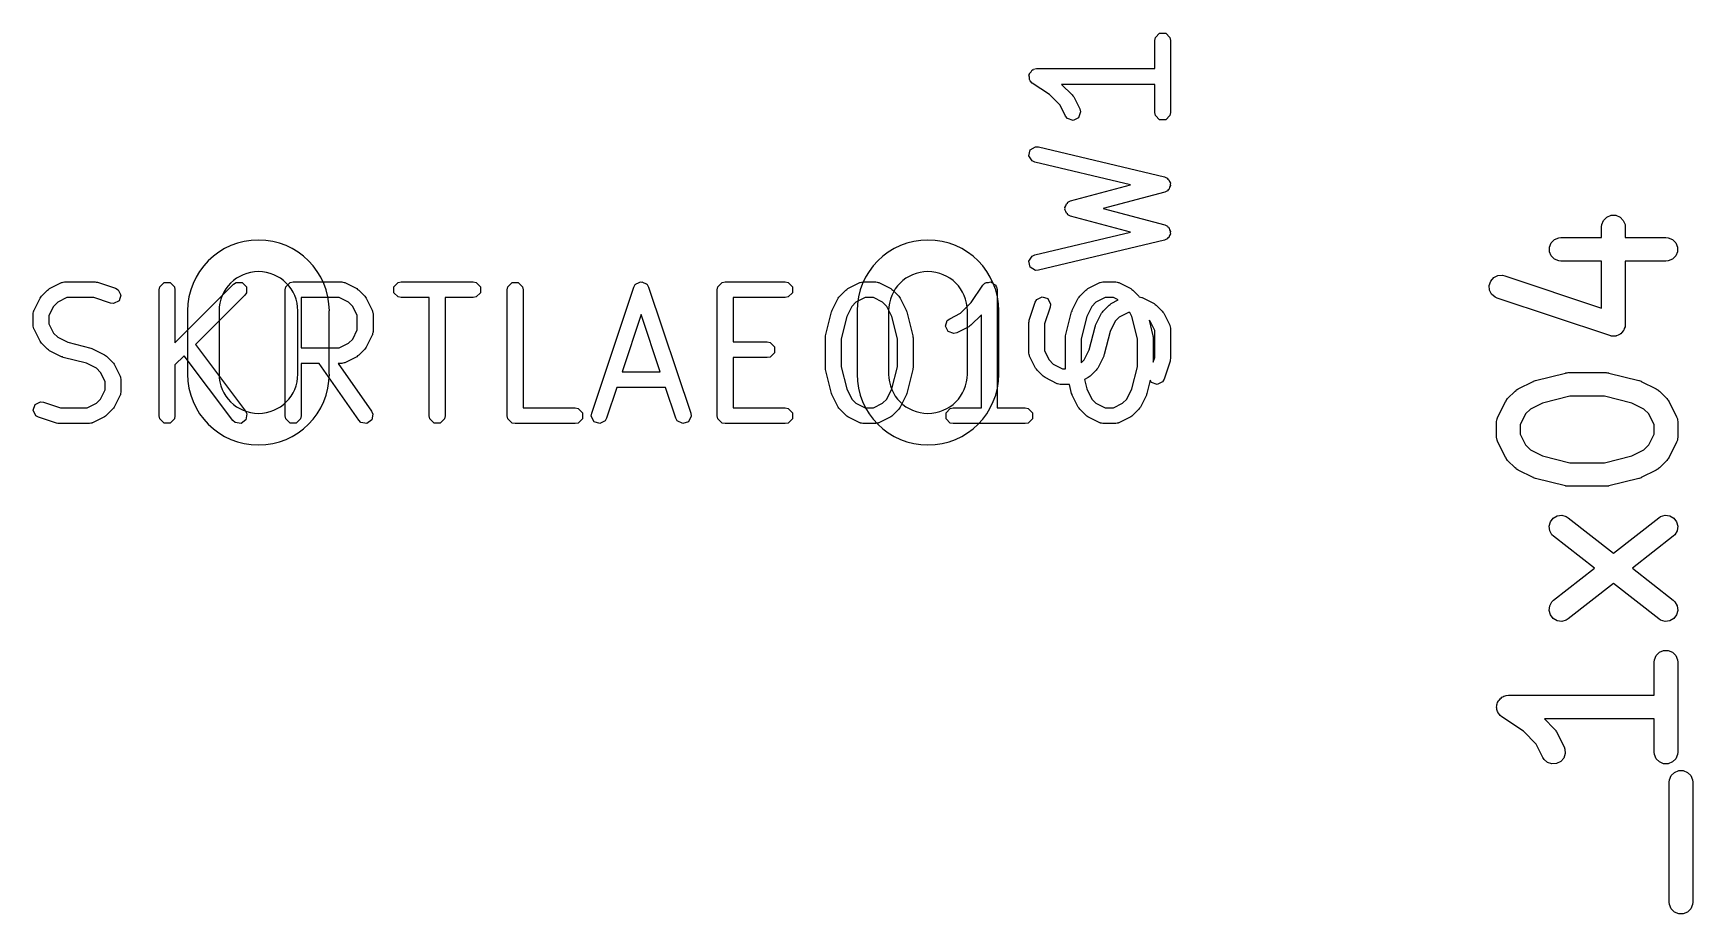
# Model space of a CAD drawing. Header units: inches. Extents: x 4.11 to 10.25, y -6.46 to -1.35.
# Drawn here: x 6.0539 to 6.4687, y -5.7408 to -5.5208 of the extents above; entities that cross this region are included whole.
import ezdxf

# ---------------------------------------------------------------- set-up
doc = ezdxf.new("R2010")
doc.units = ezdxf.units.IN
doc.header["$MEASUREMENT"] = 0
doc.layers.add('BLACK', color=250, linetype='CONTINUOUS')

msp = doc.modelspace()

# ---------------------------------------------------------------- linework, layer by layer
at = {"layer": 'BLACK', "linetype": 'CONTINUOUS'}
for p, q in [((6.33425, -5.52257), (6.3344, -5.52182)), ((6.33425, -5.5296), (6.33425, -5.52257)), ((6.3344, -5.52182), (6.33546, -5.52075)), ((6.33546, -5.52075), (6.33697, -5.52075)), ((6.33697, -5.52075), (6.33803, -5.52182)), ((6.33803, -5.52182), (6.33818, -5.52257)), ((6.33818, -5.52257), (6.33818, -5.54057)), ((6.30279, -5.53119), (6.3029, -5.53102)), ((6.3029, -5.53175), (6.30279, -5.53119)), ((6.3029, -5.53082), (6.30331, -5.53041)), ((6.3029, -5.53102), (6.3029, -5.53082)), ((6.3029, -5.53232), (6.3029, -5.53175)), ((6.30304, -5.53247), (6.3029, -5.53232)), ((6.30308, -5.53267), (6.30304, -5.53247)), ((6.30363, -5.53321), (6.30308, -5.53267)), ((6.30331, -5.53041), (6.30362, -5.52994)), ((6.30362, -5.52994), (6.30382, -5.5299)), ((6.30382, -5.5299), (6.30397, -5.52975)), ((6.30397, -5.52975), (6.30472, -5.5296)), ((6.30472, -5.5296), (6.33425, -5.5296)), ((6.30797, -5.5361), (6.30363, -5.53321)), ((6.3106, -5.53874), (6.30797, -5.5361)), ((6.33425, -5.53354), (6.31097, -5.53354)), ((6.31097, -5.53354), (6.31361, -5.53618)), ((6.31361, -5.53618), (6.31379, -5.53644)), ((6.31379, -5.53644), (6.31398, -5.53669)), ((6.31398, -5.53669), (6.31548, -5.53969)), ((6.33425, -5.54057), (6.33425, -5.53354)), ((6.31196, -5.54145), (6.3106, -5.53874)), ((6.31568, -5.54043), (6.31521, -5.54186)), ((6.31548, -5.53969), (6.31568, -5.54043)), ((6.3344, -5.54132), (6.33425, -5.54057)), ((6.33818, -5.54057), (6.33803, -5.54132)), ((6.31243, -5.54206), (6.31196, -5.54145)), ((6.31386, -5.54253), (6.31243, -5.54206)), ((6.31521, -5.54186), (6.31386, -5.54253)), ((6.33546, -5.54239), (6.3344, -5.54132)), ((6.33697, -5.54239), (6.33546, -5.54239)), ((6.33803, -5.54132), (6.33697, -5.54239)), ((6.30313, -5.54991), (6.30441, -5.54912)), ((6.30441, -5.54912), (6.30518, -5.54915)), ((6.30518, -5.54915), (6.33667, -5.55665)), ((6.30278, -5.55138), (6.30313, -5.54991)), ((6.30357, -5.55266), (6.30278, -5.55138)), ((6.30426, -5.55298), (6.30357, -5.55266)), ((6.32817, -5.55868), (6.30426, -5.55298)), ((6.33667, -5.55665), (6.33737, -5.55697)), ((6.33737, -5.55697), (6.33752, -5.55722)), ((6.33752, -5.55722), (6.33778, -5.55737)), ((6.33778, -5.55737), (6.3379, -5.55784)), ((6.31321, -5.56266), (6.32817, -5.55868)), ((6.33672, -5.56047), (6.32136, -5.56457)), ((6.33741, -5.56013), (6.33672, -5.56047)), ((6.33756, -5.55988), (6.33741, -5.56013)), ((6.33781, -5.55972), (6.33756, -5.55988)), ((6.33792, -5.55925), (6.33781, -5.55972)), ((6.3379, -5.55784), (6.33816, -5.55826)), ((6.33817, -5.55883), (6.33792, -5.55925)), ((6.33816, -5.55826), (6.33809, -5.55854)), ((6.33809, -5.55854), (6.33817, -5.55883)), ((6.31177, -5.56431), (6.31202, -5.56386)), ((6.31184, -5.56457), (6.31177, -5.56431)), ((6.31177, -5.56483), (6.31184, -5.56457)), ((6.31202, -5.56527), (6.31177, -5.56483)), ((6.31202, -5.56386), (6.31216, -5.56337)), ((6.31216, -5.56576), (6.31202, -5.56527)), ((6.31216, -5.56337), (6.31239, -5.56324)), ((6.31239, -5.5659), (6.31216, -5.56576)), ((6.31239, -5.56324), (6.31252, -5.563)), ((6.31252, -5.56613), (6.31239, -5.5659)), ((6.31252, -5.563), (6.31321, -5.56266)), ((6.32136, -5.56457), (6.33672, -5.56866)), ((6.31321, -5.56647), (6.31252, -5.56613)), ((6.32817, -5.57046), (6.31321, -5.56647)), ((6.33672, -5.56866), (6.33741, -5.569)), ((6.33741, -5.569), (6.33756, -5.56926)), ((6.33756, -5.56926), (6.33781, -5.56941)), ((6.33781, -5.56941), (6.33792, -5.56989)), ((6.33792, -5.56989), (6.33817, -5.57031)), ((6.44592, -5.56915), (6.44598, -5.56857)), ((6.44592, -5.57182), (6.44592, -5.56915)), ((6.44598, -5.56857), (6.44642, -5.56751)), ((6.44642, -5.56751), (6.44724, -5.5667)), ((6.44724, -5.5667), (6.4483, -5.56625)), ((6.4483, -5.56625), (6.44945, -5.56625)), ((6.44945, -5.56625), (6.45052, -5.5667)), ((6.45052, -5.5667), (6.45133, -5.56751)), ((6.45133, -5.56751), (6.45177, -5.56857)), ((6.45177, -5.56857), (6.45183, -5.56915)), ((6.45183, -5.56915), (6.45183, -5.57182)), ((6.30426, -5.57615), (6.32817, -5.57046)), ((6.33667, -5.57248), (6.30518, -5.57998)), ((6.33737, -5.57216), (6.33667, -5.57248)), ((6.33752, -5.57191), (6.33737, -5.57216)), ((6.33778, -5.57176), (6.33752, -5.57191)), ((6.3379, -5.57129), (6.33778, -5.57176)), ((6.33816, -5.57088), (6.3379, -5.57129)), ((6.33817, -5.57031), (6.33809, -5.57059)), ((6.33809, -5.57059), (6.33816, -5.57088)), ((6.43286, -5.5742), (6.4333, -5.57313)), ((6.43286, -5.57535), (6.43286, -5.5742)), ((6.4333, -5.57313), (6.43411, -5.57232)), ((6.43411, -5.57232), (6.43518, -5.57188)), ((6.43518, -5.57188), (6.43575, -5.57182)), ((6.43575, -5.57182), (6.44592, -5.57182)), ((6.45183, -5.57182), (6.462, -5.57182)), ((6.462, -5.57182), (6.46258, -5.57188)), ((6.46258, -5.57188), (6.46364, -5.57232)), ((6.46364, -5.57232), (6.46446, -5.57313)), ((6.46446, -5.57313), (6.4649, -5.5742)), ((6.4649, -5.5742), (6.4649, -5.57535)), ((6.30278, -5.57775), (6.30357, -5.57647)), ((6.30313, -5.57922), (6.30278, -5.57775)), ((6.30357, -5.57647), (6.30426, -5.57615)), ((6.4333, -5.57642), (6.43286, -5.57535)), ((6.43411, -5.57723), (6.4333, -5.57642)), ((6.43518, -5.57767), (6.43411, -5.57723)), ((6.43575, -5.57773), (6.43518, -5.57767)), ((6.44592, -5.57773), (6.43575, -5.57773)), ((6.44592, -5.58943), (6.44592, -5.57773)), ((6.462, -5.57773), (6.45183, -5.57773)), ((6.45183, -5.57773), (6.45183, -5.59352)), ((6.46258, -5.57767), (6.462, -5.57773)), ((6.46364, -5.57723), (6.46258, -5.57767)), ((6.46446, -5.57642), (6.46364, -5.57723)), ((6.4649, -5.57535), (6.46446, -5.57642)), ((6.30441, -5.58001), (6.30313, -5.57922)), ((6.30518, -5.57998), (6.30441, -5.58001)), ((6.41819, -5.58269), (6.41895, -5.58182)), ((6.41895, -5.58182), (6.41998, -5.5813)), ((6.41998, -5.5813), (6.42113, -5.58122)), ((6.42113, -5.58122), (6.42169, -5.58135)), ((6.42169, -5.58135), (6.44592, -5.58943)), ((6.05565, -5.58696), (6.05585, -5.58671)), ((6.05585, -5.58671), (6.05602, -5.58645)), ((6.05602, -5.58645), (6.05752, -5.58495)), ((6.05752, -5.58495), (6.05778, -5.58477)), ((6.05778, -5.58477), (6.05803, -5.58458)), ((6.05803, -5.58458), (6.06103, -5.58308)), ((6.06103, -5.58308), (6.06113, -5.58305)), ((6.06113, -5.58305), (6.06116, -5.58302)), ((6.06116, -5.58302), (6.06147, -5.58296)), ((6.06147, -5.58296), (6.06177, -5.58287)), ((6.06177, -5.58287), (6.06182, -5.58289)), ((6.06182, -5.58289), (6.06191, -5.58287)), ((6.06191, -5.58287), (6.06941, -5.58287)), ((6.06941, -5.58287), (6.06972, -5.58293)), ((6.06972, -5.58293), (6.07004, -5.58297)), ((6.07004, -5.58297), (6.07454, -5.58447)), ((6.07454, -5.58447), (6.0752, -5.58485)), ((6.0752, -5.58485), (6.07588, -5.5862)), ((6.07588, -5.5862), (6.0754, -5.58763)), ((6.08544, -5.58484), (6.08559, -5.58409)), ((6.08544, -5.61633), (6.08544, -5.58484)), ((6.08559, -5.58409), (6.08666, -5.58302)), ((6.08666, -5.58302), (6.08816, -5.58302)), ((6.08816, -5.58302), (6.08923, -5.58409)), ((6.08923, -5.58409), (6.08938, -5.58484)), ((6.08938, -5.59808), (6.10402, -5.58345)), ((6.08938, -5.58484), (6.08938, -5.59808)), ((6.1068, -5.58623), (6.09451, -5.59852)), ((6.10402, -5.58345), (6.10466, -5.58302)), ((6.10466, -5.58302), (6.10616, -5.58302)), ((6.10616, -5.58302), (6.10723, -5.58409)), ((6.10723, -5.58559), (6.1068, -5.58623)), ((6.10723, -5.58409), (6.10723, -5.58559)), ((6.11694, -5.58484), (6.11709, -5.58409)), ((6.11694, -5.61633), (6.11694, -5.58484)), ((6.11709, -5.58409), (6.11815, -5.58302)), ((6.11815, -5.58302), (6.11891, -5.58287)), ((6.11891, -5.58287), (6.13091, -5.58287)), ((6.13091, -5.58287), (6.131, -5.58289)), ((6.131, -5.58289), (6.13105, -5.58287)), ((6.13105, -5.58287), (6.13135, -5.58296)), ((6.13135, -5.58296), (6.13166, -5.58302)), ((6.13166, -5.58302), (6.13169, -5.58305)), ((6.13169, -5.58305), (6.13179, -5.58308)), ((6.13179, -5.58308), (6.13479, -5.58458)), ((6.13479, -5.58458), (6.13503, -5.58477)), ((6.13503, -5.58477), (6.1353, -5.58495)), ((6.1353, -5.58495), (6.1368, -5.58645)), ((6.1368, -5.58645), (6.13697, -5.58671)), ((6.13697, -5.58671), (6.13717, -5.58696)), ((6.14408, -5.58409), (6.14515, -5.58302)), ((6.14408, -5.58559), (6.14408, -5.58409)), ((6.14515, -5.58666), (6.14408, -5.58559)), ((6.14515, -5.58302), (6.1459, -5.58287)), ((6.1459, -5.58681), (6.14515, -5.58666)), ((6.1459, -5.58287), (6.1639, -5.58287)), ((6.1639, -5.58287), (6.16465, -5.58302)), ((6.16465, -5.58666), (6.1639, -5.58681)), ((6.16465, -5.58302), (6.16572, -5.58409)), ((6.16572, -5.58559), (6.16465, -5.58666)), ((6.16572, -5.58409), (6.16572, -5.58559)), ((6.17243, -5.58484), (6.17258, -5.58409)), ((6.17243, -5.61633), (6.17243, -5.58484)), ((6.17258, -5.58409), (6.17365, -5.58302)), ((6.17365, -5.58302), (6.17515, -5.58302)), ((6.17515, -5.58302), (6.17622, -5.58409)), ((6.17622, -5.58409), (6.17637, -5.58484)), ((6.17637, -5.58484), (6.17637, -5.61437)), ((6.19353, -5.61571), (6.20403, -5.58422)), ((6.20403, -5.58422), (6.20441, -5.58355)), ((6.20441, -5.58355), (6.20454, -5.58348)), ((6.20454, -5.58348), (6.20461, -5.58335)), ((6.20461, -5.58335), (6.2052, -5.58315)), ((6.2052, -5.58315), (6.20576, -5.58287)), ((6.20576, -5.58287), (6.2059, -5.58292)), ((6.2059, -5.58292), (6.20604, -5.58287)), ((6.20604, -5.58287), (6.20659, -5.58315)), ((6.20659, -5.58315), (6.20719, -5.58335)), ((6.20719, -5.58335), (6.20725, -5.58348)), ((6.20725, -5.58348), (6.20738, -5.58355)), ((6.20738, -5.58355), (6.20776, -5.58422)), ((6.20776, -5.58422), (6.21826, -5.61571)), ((6.22492, -5.58484), (6.22507, -5.58409)), ((6.22492, -5.61633), (6.22492, -5.58484)), ((6.22507, -5.58409), (6.22614, -5.58302)), ((6.22614, -5.58302), (6.22689, -5.58287)), ((6.22689, -5.58287), (6.24189, -5.58287)), ((6.24189, -5.58287), (6.24264, -5.58302)), ((6.24264, -5.58666), (6.24189, -5.58681)), ((6.24264, -5.58302), (6.24371, -5.58409)), ((6.24371, -5.58559), (6.24264, -5.58666)), ((6.24371, -5.58409), (6.24371, -5.58559)), ((6.25513, -5.58696), (6.25532, -5.58671)), ((6.25532, -5.58671), (6.2555, -5.58645)), ((6.2555, -5.58645), (6.257, -5.58495)), ((6.257, -5.58495), (6.25726, -5.58477)), ((6.25726, -5.58477), (6.25751, -5.58458)), ((6.25751, -5.58458), (6.26051, -5.58308)), ((6.26051, -5.58308), (6.2606, -5.58305)), ((6.2606, -5.58305), (6.26064, -5.58302)), ((6.26064, -5.58302), (6.26095, -5.58296)), ((6.26095, -5.58296), (6.26125, -5.58287)), ((6.26125, -5.58287), (6.26129, -5.58289)), ((6.26129, -5.58289), (6.26139, -5.58287)), ((6.26139, -5.58287), (6.26439, -5.58287)), ((6.26439, -5.58287), (6.26449, -5.58289)), ((6.26449, -5.58289), (6.26453, -5.58287)), ((6.26453, -5.58287), (6.26483, -5.58296)), ((6.26483, -5.58296), (6.26514, -5.58302)), ((6.26514, -5.58302), (6.26517, -5.58305)), ((6.26517, -5.58305), (6.26527, -5.58308)), ((6.26527, -5.58308), (6.26827, -5.58458)), ((6.26827, -5.58458), (6.26852, -5.58477)), ((6.26852, -5.58477), (6.26878, -5.58495)), ((6.26878, -5.58495), (6.27028, -5.58645)), ((6.27028, -5.58645), (6.27046, -5.58671)), ((6.27046, -5.58671), (6.27065, -5.58696)), ((6.28836, -5.58808), (6.29125, -5.58375)), ((6.29125, -5.58375), (6.29179, -5.5832)), ((6.29179, -5.5832), (6.29199, -5.58316)), ((6.29199, -5.58316), (6.29213, -5.58302)), ((6.29213, -5.58302), (6.29271, -5.58302)), ((6.29271, -5.58302), (6.29327, -5.58291)), ((6.29327, -5.58291), (6.29344, -5.58302)), ((6.29344, -5.58302), (6.29364, -5.58302)), ((6.29364, -5.58302), (6.29404, -5.58343)), ((6.29404, -5.58343), (6.29452, -5.58374)), ((6.29452, -5.58374), (6.29456, -5.58394)), ((6.29456, -5.58394), (6.2947, -5.58409)), ((6.2947, -5.58409), (6.29485, -5.58484)), ((6.29485, -5.58484), (6.29485, -5.61437)), ((6.30473, -5.58727), (6.30608, -5.5866)), ((6.30608, -5.5866), (6.30751, -5.58708)), ((6.31512, -5.58696), (6.31531, -5.58671)), ((6.31531, -5.58671), (6.31549, -5.58645)), ((6.31549, -5.58645), (6.31699, -5.58495)), ((6.31699, -5.58495), (6.31725, -5.58477)), ((6.31725, -5.58477), (6.3175, -5.58458)), ((6.3175, -5.58458), (6.3205, -5.58308)), ((6.3205, -5.58308), (6.3206, -5.58305)), ((6.3206, -5.58305), (6.32063, -5.58302)), ((6.32063, -5.58302), (6.32094, -5.58296)), ((6.32094, -5.58296), (6.32124, -5.58287)), ((6.32124, -5.58287), (6.32128, -5.58289)), ((6.32128, -5.58289), (6.32138, -5.58287)), ((6.32138, -5.58287), (6.32438, -5.58287)), ((6.32438, -5.58287), (6.32448, -5.58289)), ((6.32448, -5.58289), (6.32452, -5.58287)), ((6.32452, -5.58287), (6.32482, -5.58296)), ((6.32482, -5.58296), (6.32513, -5.58302)), ((6.32513, -5.58302), (6.32517, -5.58305)), ((6.32517, -5.58305), (6.32526, -5.58308)), ((6.32526, -5.58308), (6.32826, -5.58458)), ((6.32826, -5.58458), (6.32851, -5.58477)), ((6.32851, -5.58477), (6.32877, -5.58495)), ((6.32877, -5.58495), (6.33027, -5.58645)), ((6.33027, -5.58645), (6.33038, -5.58661)), ((6.33038, -5.58661), (6.33066, -5.58668)), ((6.33066, -5.58668), (6.33097, -5.58675)), ((6.33097, -5.58675), (6.331, -5.58678)), ((6.41783, -5.58378), (6.41819, -5.58269)), ((6.41791, -5.58493), (6.41783, -5.58378)), ((6.41842, -5.58596), (6.41791, -5.58493)), ((6.41929, -5.58671), (6.41842, -5.58596)), ((6.41982, -5.58695), (6.41929, -5.58671)), ((6.05395, -5.5907), (6.05403, -5.59039)), ((6.05397, -5.59074), (6.05395, -5.5907)), ((6.05395, -5.59084), (6.05397, -5.59074)), ((6.05395, -5.59384), (6.05395, -5.59084)), ((6.05403, -5.59039), (6.0541, -5.59008)), ((6.0541, -5.59008), (6.05413, -5.59005)), ((6.05413, -5.59005), (6.05415, -5.58996)), ((6.05415, -5.58996), (6.05565, -5.58696)), ((6.05903, -5.589), (6.05788, -5.5913)), ((6.06008, -5.58796), (6.05903, -5.589)), ((6.06238, -5.58681), (6.06008, -5.58796)), ((6.06909, -5.58681), (6.06238, -5.58681)), ((6.07329, -5.58821), (6.06909, -5.58681)), ((6.07405, -5.5883), (6.07329, -5.58821)), ((6.0754, -5.58763), (6.07405, -5.5883)), ((6.09252, -5.59016), (6.09252, -5.60591)), ((6.10039, -5.59016), (6.10039, -5.60591)), ((6.12008, -5.60591), (6.12008, -5.59016)), ((6.13044, -5.58681), (6.12088, -5.58681)), ((6.12088, -5.58681), (6.12088, -5.59937)), ((6.12795, -5.60591), (6.12795, -5.59016)), ((6.13274, -5.58796), (6.13044, -5.58681)), ((6.13379, -5.589), (6.13274, -5.58796)), ((6.13494, -5.5913), (6.13379, -5.589)), ((6.13717, -5.58696), (6.13867, -5.58996)), ((6.13867, -5.58996), (6.13869, -5.59005)), ((6.13869, -5.59005), (6.13872, -5.59008)), ((6.13872, -5.59008), (6.13878, -5.59039)), ((6.13878, -5.59039), (6.13887, -5.5907)), ((6.13887, -5.5907), (6.13885, -5.59074)), ((6.13885, -5.59074), (6.13887, -5.59084)), ((6.13887, -5.59084), (6.13887, -5.59534)), ((6.15293, -5.58681), (6.1459, -5.58681)), ((6.15293, -5.61633), (6.15293, -5.58681)), ((6.1639, -5.58681), (6.15687, -5.58681)), ((6.15687, -5.58681), (6.15687, -5.61633)), ((6.24189, -5.58681), (6.22886, -5.58681)), ((6.22886, -5.58681), (6.22886, -5.59787)), ((6.25198, -5.59636), (6.25348, -5.59036)), ((6.25348, -5.59036), (6.25357, -5.59017)), ((6.25357, -5.59017), (6.25363, -5.58996)), ((6.25363, -5.58996), (6.25513, -5.58696)), ((6.25851, -5.589), (6.25725, -5.59152)), ((6.25956, -5.58796), (6.25851, -5.589)), ((6.26185, -5.58681), (6.25956, -5.58796)), ((6.25984, -5.59016), (6.25984, -5.60591)), ((6.26392, -5.58681), (6.26185, -5.58681)), ((6.26622, -5.58796), (6.26392, -5.58681)), ((6.26727, -5.589), (6.26622, -5.58796)), ((6.26853, -5.59152), (6.26727, -5.589)), ((6.26772, -5.59016), (6.26772, -5.60591)), ((6.27065, -5.58696), (6.27215, -5.58996)), ((6.27215, -5.58996), (6.27221, -5.59017)), ((6.27221, -5.59017), (6.2723, -5.59036)), ((6.2723, -5.59036), (6.2738, -5.59636)), ((6.28301, -5.59208), (6.28572, -5.59072)), ((6.28572, -5.59072), (6.28836, -5.58808)), ((6.2874, -5.60591), (6.2874, -5.59016)), ((6.29528, -5.60591), (6.29528, -5.59016)), ((6.30285, -5.59244), (6.30435, -5.58794)), ((6.30435, -5.58794), (6.30473, -5.58727)), ((6.30809, -5.58919), (6.30669, -5.59338)), ((6.30751, -5.58708), (6.30818, -5.58842)), ((6.30818, -5.58842), (6.30809, -5.58919)), ((6.31197, -5.59636), (6.31347, -5.59036)), ((6.31347, -5.59036), (6.31356, -5.59017)), ((6.31356, -5.59017), (6.31362, -5.58996)), ((6.31362, -5.58996), (6.31512, -5.58696)), ((6.3185, -5.589), (6.31724, -5.59152)), ((6.31955, -5.58796), (6.3185, -5.589)), ((6.31946, -5.59368), (6.32096, -5.59068)), ((6.32185, -5.58681), (6.31955, -5.58796)), ((6.32096, -5.59068), (6.32115, -5.59043)), ((6.32115, -5.59043), (6.32133, -5.59017)), ((6.32133, -5.59017), (6.32283, -5.58867)), ((6.32392, -5.58681), (6.32185, -5.58681)), ((6.32283, -5.58867), (6.32309, -5.5885)), ((6.32309, -5.5885), (6.32334, -5.5883)), ((6.32334, -5.5883), (6.32512, -5.58741)), ((6.32512, -5.58741), (6.32392, -5.58681)), ((6.32768, -5.59053), (6.32538, -5.59168)), ((6.32803, -5.59053), (6.32768, -5.59053)), ((6.32852, -5.59152), (6.32803, -5.59053)), ((6.331, -5.58678), (6.3311, -5.5868)), ((6.3311, -5.5868), (6.3341, -5.5883)), ((6.3341, -5.5883), (6.33435, -5.5885)), ((6.33435, -5.5885), (6.33461, -5.58867)), ((6.33461, -5.58867), (6.33611, -5.59017)), ((6.33611, -5.59017), (6.33628, -5.59043)), ((6.33628, -5.59043), (6.33648, -5.59068)), ((6.33648, -5.59068), (6.33798, -5.59368)), ((6.44794, -5.59632), (6.41982, -5.58695)), ((6.05397, -5.59393), (6.05395, -5.59384)), ((6.05395, -5.59398), (6.05397, -5.59393)), ((6.05403, -5.59428), (6.05395, -5.59398)), ((6.0541, -5.59459), (6.05403, -5.59428)), ((6.05413, -5.59462), (6.0541, -5.59459)), ((6.05415, -5.59472), (6.05413, -5.59462)), ((6.05565, -5.59772), (6.05415, -5.59472)), ((6.05788, -5.5913), (6.05788, -5.59337)), ((6.05788, -5.59337), (6.05903, -5.59567)), ((6.13379, -5.59717), (6.13494, -5.59487)), ((6.13494, -5.59487), (6.13494, -5.5913)), ((6.2059, -5.59106), (6.20113, -5.60537)), ((6.21066, -5.60537), (6.2059, -5.59106)), ((6.25725, -5.59152), (6.25586, -5.59708)), ((6.26992, -5.59708), (6.26853, -5.59152)), ((6.28192, -5.59398), (6.2824, -5.59255)), ((6.2826, -5.59532), (6.28192, -5.59398)), ((6.2824, -5.59255), (6.28301, -5.59208)), ((6.28777, -5.5941), (6.28477, -5.5956)), ((6.28802, -5.5939), (6.28777, -5.5941)), ((6.28828, -5.59373), (6.28802, -5.5939)), ((6.29092, -5.59109), (6.28828, -5.59373)), ((6.29092, -5.61437), (6.29092, -5.59109)), ((6.30275, -5.59306), (6.30281, -5.59275)), ((6.30275, -5.60056), (6.30275, -5.59306)), ((6.30281, -5.59275), (6.30285, -5.59244)), ((6.30669, -5.59338), (6.30669, -5.6001)), ((6.31724, -5.59152), (6.31585, -5.59708)), ((6.31786, -5.59988), (6.31931, -5.59409)), ((6.31931, -5.59409), (6.3194, -5.59389)), ((6.3194, -5.59389), (6.31946, -5.59368)), ((6.32434, -5.59273), (6.32308, -5.59525)), ((6.32538, -5.59168), (6.32434, -5.59273)), ((6.32991, -5.59708), (6.32852, -5.59152)), ((6.3331, -5.59273), (6.33281, -5.59244)), ((6.33281, -5.59244), (6.33379, -5.59636)), ((6.33425, -5.59503), (6.3331, -5.59273)), ((6.33425, -5.60174), (6.33425, -5.59503)), ((6.33798, -5.59368), (6.338, -5.59378)), ((6.338, -5.59378), (6.33803, -5.59381)), ((6.33803, -5.59381), (6.3381, -5.59412)), ((6.3381, -5.59412), (6.33818, -5.59442)), ((6.33818, -5.59442), (6.33817, -5.59447)), ((6.33817, -5.59447), (6.33818, -5.59456)), ((6.33818, -5.59456), (6.33818, -5.60206)), ((6.45137, -5.59507), (6.45133, -5.59516)), ((6.45144, -5.59498), (6.45137, -5.59507)), ((6.45159, -5.59454), (6.45144, -5.59498)), ((6.45177, -5.5941), (6.45159, -5.59454)), ((6.45179, -5.59395), (6.45177, -5.5941)), ((6.45181, -5.59389), (6.45179, -5.59395)), ((6.45183, -5.59352), (6.4518, -5.59381)), ((6.4518, -5.59381), (6.45181, -5.59389)), ((6.05585, -5.59797), (6.05565, -5.59772)), ((6.05602, -5.59823), (6.05585, -5.59797)), ((6.05752, -5.59973), (6.05602, -5.59823)), ((6.05903, -5.59567), (6.06008, -5.59672)), ((6.06008, -5.59672), (6.0626, -5.59798)), ((6.0626, -5.59798), (6.06839, -5.59943)), ((6.09451, -5.59852), (6.10698, -5.61515)), ((6.13044, -5.59937), (6.13274, -5.59822)), ((6.13274, -5.59822), (6.13379, -5.59717)), ((6.13867, -5.59622), (6.13717, -5.59922)), ((6.13869, -5.59612), (6.13867, -5.59622)), ((6.13872, -5.59609), (6.13869, -5.59612)), ((6.13878, -5.59578), (6.13872, -5.59609)), ((6.13887, -5.59548), (6.13878, -5.59578)), ((6.13887, -5.59534), (6.13885, -5.59543)), ((6.13885, -5.59543), (6.13887, -5.59548)), ((6.22886, -5.59787), (6.23739, -5.59787)), ((6.23739, -5.59787), (6.23815, -5.59802)), ((6.23815, -5.59802), (6.23921, -5.59908)), ((6.23921, -5.59908), (6.23921, -5.60059)), ((6.25192, -5.59684), (6.25197, -5.5966)), ((6.25192, -5.60434), (6.25192, -5.59684)), ((6.25197, -5.5966), (6.25198, -5.59636)), ((6.25586, -5.59708), (6.25586, -5.60409)), ((6.26992, -5.60409), (6.26992, -5.59708)), ((6.2738, -5.59636), (6.27381, -5.5966)), ((6.27381, -5.5966), (6.27386, -5.59684)), ((6.27386, -5.59684), (6.27386, -5.60434)), ((6.28403, -5.5958), (6.2826, -5.59532)), ((6.28477, -5.5956), (6.28403, -5.5958)), ((6.31191, -5.59684), (6.31196, -5.5966)), ((6.31191, -5.60434), (6.31191, -5.59684)), ((6.31196, -5.5966), (6.31197, -5.59636)), ((6.31585, -5.59708), (6.31585, -5.60315)), ((6.32308, -5.59525), (6.32163, -5.60104)), ((6.32991, -5.60409), (6.32991, -5.59708)), ((6.33379, -5.59636), (6.3338, -5.5966)), ((6.3338, -5.5966), (6.33385, -5.59684)), ((6.33385, -5.59684), (6.33385, -5.60294)), ((6.44823, -5.59639), (6.44794, -5.59632)), ((6.4483, -5.59642), (6.44823, -5.59639)), ((6.44836, -5.59642), (6.4483, -5.59642)), ((6.44851, -5.59645), (6.44836, -5.59642)), ((6.44898, -5.59642), (6.44851, -5.59645)), ((6.44945, -5.59642), (6.44898, -5.59642)), ((6.44955, -5.59638), (6.44945, -5.59642)), ((6.44966, -5.59637), (6.44955, -5.59638)), ((6.45008, -5.59616), (6.44966, -5.59637)), ((6.45052, -5.59598), (6.45008, -5.59616)), ((6.45059, -5.5959), (6.45052, -5.59598)), ((6.45069, -5.59586), (6.45059, -5.5959)), ((6.451, -5.5955), (6.45069, -5.59586)), ((6.45133, -5.59516), (6.451, -5.5955)), ((6.05778, -5.5999), (6.05752, -5.59973)), ((6.05803, -5.6001), (6.05778, -5.5999)), ((6.06103, -5.6016), (6.05803, -5.6001)), ((6.06124, -5.60165), (6.06103, -5.6016)), ((6.06144, -5.60175), (6.06124, -5.60165)), ((6.06723, -5.60319), (6.06144, -5.60175)), ((6.06975, -5.60445), (6.06723, -5.60319)), ((6.06839, -5.59943), (6.06859, -5.59952)), ((6.06859, -5.59952), (6.06879, -5.59958)), ((6.06879, -5.59958), (6.07179, -5.60108)), ((6.07179, -5.60108), (6.07204, -5.60127)), ((6.07204, -5.60127), (6.0723, -5.60144)), ((6.0723, -5.60144), (6.0738, -5.60294)), ((6.0738, -5.60294), (6.07398, -5.60321)), ((6.07398, -5.60321), (6.07417, -5.60346)), ((6.0917, -5.60133), (6.08938, -5.60365)), ((6.10383, -5.61752), (6.0917, -5.60133)), ((6.12088, -5.59937), (6.13044, -5.59937)), ((6.12538, -5.6033), (6.12088, -5.6033)), ((6.12088, -5.6033), (6.12088, -5.61633)), ((6.13529, -5.61746), (6.12538, -5.6033)), ((6.13091, -5.6033), (6.13019, -5.6033)), ((6.13019, -5.6033), (6.13852, -5.61521)), ((6.131, -5.60329), (6.13091, -5.6033)), ((6.13105, -5.6033), (6.131, -5.60329)), ((6.13135, -5.60322), (6.13105, -5.6033)), ((6.13166, -5.60315), (6.13135, -5.60322)), ((6.13169, -5.60312), (6.13166, -5.60315)), ((6.13179, -5.6031), (6.13169, -5.60312)), ((6.13479, -5.6016), (6.13179, -5.6031)), ((6.13503, -5.6014), (6.13479, -5.6016)), ((6.1353, -5.60123), (6.13503, -5.6014)), ((6.1368, -5.59973), (6.1353, -5.60123)), ((6.13697, -5.59947), (6.1368, -5.59973)), ((6.13717, -5.59922), (6.13697, -5.59947)), ((6.23739, -5.6018), (6.22886, -5.6018)), ((6.22886, -5.6018), (6.22886, -5.61437)), ((6.23815, -5.60166), (6.23739, -5.6018)), ((6.23921, -5.60059), (6.23815, -5.60166)), ((6.30277, -5.60066), (6.30275, -5.60056)), ((6.30276, -5.6007), (6.30277, -5.60066)), ((6.30284, -5.60101), (6.30276, -5.6007)), ((6.3029, -5.60132), (6.30284, -5.60101)), ((6.30293, -5.60135), (6.3029, -5.60132)), ((6.30296, -5.60144), (6.30293, -5.60135)), ((6.30446, -5.60444), (6.30296, -5.60144)), ((6.30669, -5.6001), (6.30784, -5.6024)), ((6.30784, -5.6024), (6.30889, -5.60344)), ((6.31585, -5.60315), (6.3166, -5.6024)), ((6.3166, -5.6024), (6.31786, -5.59988)), ((6.32148, -5.60144), (6.31998, -5.60444)), ((6.32154, -5.60123), (6.32148, -5.60144)), ((6.32163, -5.60104), (6.32154, -5.60123)), ((6.33385, -5.60294), (6.33425, -5.60174)), ((6.33808, -5.60268), (6.33658, -5.60718)), ((6.33812, -5.60237), (6.33808, -5.60268)), ((6.33818, -5.60206), (6.33812, -5.60237)), ((6.07079, -5.6055), (6.06975, -5.60445)), ((6.07194, -5.6078), (6.07079, -5.6055)), ((6.07417, -5.60346), (6.07567, -5.60646)), ((6.07567, -5.60646), (6.0757, -5.60655)), ((6.0757, -5.60655), (6.07573, -5.60658)), ((6.07573, -5.60658), (6.07579, -5.60689)), ((6.07579, -5.60689), (6.07588, -5.6072)), ((6.07588, -5.6072), (6.07586, -5.60724)), ((6.07586, -5.60724), (6.07588, -5.60734)), ((6.07588, -5.60734), (6.07588, -5.61034)), ((6.08938, -5.60365), (6.08938, -5.61633)), ((6.20113, -5.60537), (6.21066, -5.60537)), ((6.25197, -5.60457), (6.25192, -5.60434)), ((6.25198, -5.60481), (6.25197, -5.60457)), ((6.25348, -5.61081), (6.25198, -5.60481)), ((6.25586, -5.60409), (6.25725, -5.60965)), ((6.26853, -5.60965), (6.26992, -5.60409)), ((6.2738, -5.60481), (6.2723, -5.61081)), ((6.27381, -5.60457), (6.2738, -5.60481)), ((6.27386, -5.60434), (6.27381, -5.60457)), ((6.30465, -5.60469), (6.30446, -5.60444)), ((6.30483, -5.60495), (6.30465, -5.60469)), ((6.30633, -5.60645), (6.30483, -5.60495)), ((6.30659, -5.60663), (6.30633, -5.60645)), ((6.30684, -5.60682), (6.30659, -5.60663)), ((6.30984, -5.60832), (6.30684, -5.60682)), ((6.30889, -5.60344), (6.31118, -5.60459)), ((6.31118, -5.60459), (6.31196, -5.60459)), ((6.31196, -5.60457), (6.31191, -5.60434)), ((6.31196, -5.60459), (6.31196, -5.60457)), ((6.3176, -5.60682), (6.31665, -5.6073)), ((6.31665, -5.6073), (6.31724, -5.60965)), ((6.31785, -5.60663), (6.3176, -5.60682)), ((6.31811, -5.60645), (6.31785, -5.60663)), ((6.31961, -5.60495), (6.31811, -5.60645)), ((6.31979, -5.60469), (6.31961, -5.60495)), ((6.31998, -5.60444), (6.31979, -5.60469)), ((6.32852, -5.60965), (6.32991, -5.60409)), ((6.33313, -5.60745), (6.33229, -5.61081)), ((6.33343, -5.60805), (6.33313, -5.60745)), ((6.33658, -5.60718), (6.3362, -5.60785)), ((6.42941, -5.60753), (6.43691, -5.60566)), ((6.43691, -5.60566), (6.43701, -5.60564)), ((6.43701, -5.60564), (6.43705, -5.60562)), ((6.43705, -5.60562), (6.43727, -5.6056)), ((6.43727, -5.6056), (6.43749, -5.60557)), ((6.43749, -5.60557), (6.43753, -5.60558)), ((6.43753, -5.60558), (6.43763, -5.60557)), ((6.43763, -5.60557), (6.447, -5.60557)), ((6.447, -5.60557), (6.4471, -5.60558)), ((6.4471, -5.60558), (6.44715, -5.60557)), ((6.44715, -5.60557), (6.44736, -5.6056)), ((6.44736, -5.6056), (6.44758, -5.60562)), ((6.44758, -5.60562), (6.44762, -5.60564)), ((6.44762, -5.60564), (6.44772, -5.60566)), ((6.44772, -5.60566), (6.45522, -5.60753)), ((6.07079, -5.61217), (6.07194, -5.60987)), ((6.07194, -5.60987), (6.07194, -5.6078)), ((6.07567, -5.61122), (6.07417, -5.61422)), ((6.0757, -5.61112), (6.07567, -5.61122)), ((6.07573, -5.61109), (6.0757, -5.61112)), ((6.07579, -5.61078), (6.07573, -5.61109)), ((6.07588, -5.61047), (6.07579, -5.61078)), ((6.07588, -5.61034), (6.07586, -5.61043)), ((6.07586, -5.61043), (6.07588, -5.61047)), ((6.19982, -5.6093), (6.19726, -5.61696)), ((6.21198, -5.6093), (6.19982, -5.6093)), ((6.21453, -5.61696), (6.21198, -5.6093)), ((6.25357, -5.61101), (6.25348, -5.61081)), ((6.25363, -5.61122), (6.25357, -5.61101)), ((6.25513, -5.61422), (6.25363, -5.61122)), ((6.25725, -5.60965), (6.25851, -5.61217)), ((6.26727, -5.61217), (6.26853, -5.60965)), ((6.27215, -5.61122), (6.27065, -5.61422)), ((6.27221, -5.61101), (6.27215, -5.61122)), ((6.2723, -5.61081), (6.27221, -5.61101)), ((6.30993, -5.60835), (6.30984, -5.60832)), ((6.30997, -5.60838), (6.30993, -5.60835)), ((6.31028, -5.60844), (6.30997, -5.60838)), ((6.31058, -5.60853), (6.31028, -5.60844)), ((6.31062, -5.60851), (6.31058, -5.60853)), ((6.31072, -5.60853), (6.31062, -5.60851)), ((6.3129, -5.60853), (6.31072, -5.60853)), ((6.31347, -5.61081), (6.3129, -5.60853)), ((6.31356, -5.61101), (6.31347, -5.61081)), ((6.31362, -5.61122), (6.31356, -5.61101)), ((6.31512, -5.61422), (6.31362, -5.61122)), ((6.31724, -5.60965), (6.3185, -5.61217)), ((6.32726, -5.61217), (6.32852, -5.60965)), ((6.33214, -5.61122), (6.33064, -5.61422)), ((6.3322, -5.61101), (6.33214, -5.61122)), ((6.33229, -5.61081), (6.3322, -5.61101)), ((6.33486, -5.60853), (6.33343, -5.60805)), ((6.3362, -5.60785), (6.33486, -5.60853)), ((6.42242, -5.61206), (6.42429, -5.61018)), ((6.42429, -5.61018), (6.42452, -5.61)), ((6.42452, -5.61), (6.42457, -5.60994)), ((6.42457, -5.60994), (6.42466, -5.60988)), ((6.42466, -5.60988), (6.42474, -5.60982)), ((6.42474, -5.60982), (6.42481, -5.60979)), ((6.42481, -5.60979), (6.42506, -5.60963)), ((6.42506, -5.60963), (6.42881, -5.60775)), ((6.42881, -5.60775), (6.42885, -5.60774)), ((6.42885, -5.60774), (6.42887, -5.60773)), ((6.42887, -5.60773), (6.42911, -5.60764)), ((6.42911, -5.60764), (6.42935, -5.60755)), ((6.42935, -5.60755), (6.42937, -5.60755)), ((6.42937, -5.60755), (6.42941, -5.60753)), ((6.43799, -5.61147), (6.43116, -5.61318)), ((6.44664, -5.61147), (6.43799, -5.61147)), ((6.45347, -5.61318), (6.44664, -5.61147)), ((6.45522, -5.60753), (6.45526, -5.60755)), ((6.45526, -5.60755), (6.45528, -5.60755)), ((6.45528, -5.60755), (6.45552, -5.60764)), ((6.45552, -5.60764), (6.45576, -5.60773)), ((6.45576, -5.60773), (6.45578, -5.60774)), ((6.45578, -5.60774), (6.45582, -5.60775)), ((6.45582, -5.60775), (6.45957, -5.60963)), ((6.45957, -5.60963), (6.45982, -5.60979)), ((6.45982, -5.60979), (6.45989, -5.60982)), ((6.45989, -5.60982), (6.45997, -5.60988)), ((6.45997, -5.60988), (6.46006, -5.60994)), ((6.46006, -5.60994), (6.46011, -5.61)), ((6.46011, -5.61), (6.46034, -5.61018)), ((6.46034, -5.61018), (6.46221, -5.61206)), ((6.05395, -5.61497), (6.05443, -5.61354)), ((6.05463, -5.61632), (6.05395, -5.61497)), ((6.05443, -5.61354), (6.05578, -5.61287)), ((6.05578, -5.61287), (6.05654, -5.61297)), ((6.05654, -5.61297), (6.06073, -5.61437)), ((6.06073, -5.61437), (6.06745, -5.61437)), ((6.06745, -5.61437), (6.06975, -5.61322)), ((6.06975, -5.61322), (6.07079, -5.61217)), ((6.0738, -5.61473), (6.0723, -5.61623)), ((6.07398, -5.61446), (6.0738, -5.61473)), ((6.07417, -5.61422), (6.07398, -5.61446)), ((6.10698, -5.61515), (6.10732, -5.61585)), ((6.13852, -5.61521), (6.13883, -5.61591)), ((6.17637, -5.61437), (6.1894, -5.61437)), ((6.1894, -5.61437), (6.19015, -5.61452)), ((6.19015, -5.61452), (6.19122, -5.61558)), ((6.19122, -5.61558), (6.19122, -5.61709)), ((6.19343, -5.61647), (6.19353, -5.61571)), ((6.21826, -5.61571), (6.21836, -5.61647)), ((6.22886, -5.61437), (6.24189, -5.61437)), ((6.24189, -5.61437), (6.24264, -5.61452)), ((6.24264, -5.61452), (6.24371, -5.61558)), ((6.24371, -5.61558), (6.24371, -5.61709)), ((6.25532, -5.61446), (6.25513, -5.61422)), ((6.2555, -5.61473), (6.25532, -5.61446)), ((6.257, -5.61623), (6.2555, -5.61473)), ((6.25851, -5.61217), (6.25956, -5.61322)), ((6.25956, -5.61322), (6.26185, -5.61437)), ((6.26185, -5.61437), (6.26392, -5.61437)), ((6.26392, -5.61437), (6.26622, -5.61322)), ((6.26622, -5.61322), (6.26727, -5.61217)), ((6.27028, -5.61473), (6.26878, -5.61623)), ((6.27046, -5.61446), (6.27028, -5.61473)), ((6.27065, -5.61422), (6.27046, -5.61446)), ((6.28207, -5.61558), (6.28313, -5.61452)), ((6.28207, -5.61709), (6.28207, -5.61558)), ((6.28313, -5.61452), (6.28389, -5.61437)), ((6.28389, -5.61437), (6.29092, -5.61437)), ((6.29485, -5.61437), (6.30188, -5.61437)), ((6.30188, -5.61437), (6.30264, -5.61452)), ((6.30264, -5.61452), (6.3037, -5.61558)), ((6.3037, -5.61558), (6.3037, -5.61709)), ((6.31531, -5.61446), (6.31512, -5.61422)), ((6.31549, -5.61473), (6.31531, -5.61446)), ((6.31699, -5.61623), (6.31549, -5.61473)), ((6.3185, -5.61217), (6.31955, -5.61322)), ((6.31955, -5.61322), (6.32185, -5.61437)), ((6.32185, -5.61437), (6.32392, -5.61437)), ((6.32392, -5.61437), (6.32621, -5.61322)), ((6.32621, -5.61322), (6.32726, -5.61217)), ((6.33027, -5.61473), (6.32877, -5.61623)), ((6.33045, -5.61446), (6.33027, -5.61473)), ((6.33064, -5.61422), (6.33045, -5.61446)), ((6.41999, -5.61657), (6.42186, -5.61282)), ((6.42186, -5.61282), (6.42202, -5.61258)), ((6.42202, -5.61258), (6.42205, -5.6125)), ((6.42205, -5.6125), (6.42212, -5.61242)), ((6.42212, -5.61242), (6.42217, -5.61233)), ((6.42217, -5.61233), (6.42223, -5.61228)), ((6.42223, -5.61228), (6.42242, -5.61206)), ((6.42813, -5.6147), (6.42693, -5.61589)), ((6.43116, -5.61318), (6.42813, -5.6147)), ((6.4565, -5.6147), (6.45347, -5.61318)), ((6.4577, -5.61589), (6.4565, -5.6147)), ((6.46221, -5.61206), (6.4624, -5.61228)), ((6.4624, -5.61228), (6.46246, -5.61233)), ((6.46246, -5.61233), (6.46251, -5.61242)), ((6.46251, -5.61242), (6.46258, -5.6125)), ((6.46258, -5.6125), (6.46261, -5.61258)), ((6.46261, -5.61258), (6.46277, -5.61282)), ((6.46277, -5.61282), (6.46464, -5.61657)), ((6.05529, -5.6167), (6.05463, -5.61632)), ((6.05979, -5.6182), (6.05529, -5.6167)), ((6.0601, -5.61824), (6.05979, -5.6182)), ((6.06041, -5.6183), (6.0601, -5.61824)), ((6.06791, -5.6183), (6.06041, -5.6183)), ((6.06801, -5.61828), (6.06791, -5.6183)), ((6.06805, -5.6183), (6.06801, -5.61828)), ((6.06836, -5.61821), (6.06805, -5.6183)), ((6.06867, -5.61815), (6.06836, -5.61821)), ((6.0687, -5.61812), (6.06867, -5.61815)), ((6.06879, -5.6181), (6.0687, -5.61812)), ((6.07179, -5.6166), (6.06879, -5.6181)), ((6.07204, -5.6164), (6.07179, -5.6166)), ((6.0723, -5.61623), (6.07204, -5.6164)), ((6.08559, -5.61709), (6.08544, -5.61633)), ((6.08666, -5.61815), (6.08559, -5.61709)), ((6.08816, -5.61815), (6.08666, -5.61815)), ((6.08923, -5.61709), (6.08816, -5.61815)), ((6.08938, -5.61633), (6.08923, -5.61709)), ((6.10441, -5.61803), (6.10383, -5.61752)), ((6.1059, -5.61824), (6.10441, -5.61803)), ((6.1071, -5.61734), (6.1059, -5.61824)), ((6.10732, -5.61585), (6.1071, -5.61734)), ((6.11709, -5.61709), (6.11694, -5.61633)), ((6.11815, -5.61815), (6.11709, -5.61709)), ((6.11966, -5.61815), (6.11815, -5.61815)), ((6.12073, -5.61709), (6.11966, -5.61815)), ((6.12088, -5.61633), (6.12073, -5.61709)), ((6.13585, -5.61799), (6.13529, -5.61746)), ((6.13733, -5.61826), (6.13585, -5.61799)), ((6.13856, -5.61739), (6.13733, -5.61826)), ((6.13883, -5.61591), (6.13856, -5.61739)), ((6.15308, -5.61709), (6.15293, -5.61633)), ((6.15415, -5.61815), (6.15308, -5.61709)), ((6.15566, -5.61815), (6.15415, -5.61815)), ((6.15672, -5.61709), (6.15566, -5.61815)), ((6.15687, -5.61633), (6.15672, -5.61709)), ((6.17258, -5.61709), (6.17243, -5.61633)), ((6.17365, -5.61815), (6.17258, -5.61709)), ((6.1744, -5.6183), (6.17365, -5.61815)), ((6.1894, -5.6183), (6.1744, -5.6183)), ((6.19015, -5.61815), (6.1894, -5.6183)), ((6.19122, -5.61709), (6.19015, -5.61815)), ((6.19411, -5.61782), (6.19343, -5.61647)), ((6.19554, -5.6183), (6.19411, -5.61782)), ((6.19688, -5.61762), (6.19554, -5.6183)), ((6.19726, -5.61696), (6.19688, -5.61762)), ((6.21491, -5.61762), (6.21453, -5.61696)), ((6.21626, -5.6183), (6.21491, -5.61762)), ((6.21768, -5.61782), (6.21626, -5.6183)), ((6.21836, -5.61647), (6.21768, -5.61782)), ((6.22507, -5.61709), (6.22492, -5.61633)), ((6.22614, -5.61815), (6.22507, -5.61709)), ((6.22689, -5.6183), (6.22614, -5.61815)), ((6.24189, -5.6183), (6.22689, -5.6183)), ((6.24264, -5.61815), (6.24189, -5.6183)), ((6.24371, -5.61709), (6.24264, -5.61815)), ((6.25726, -5.6164), (6.257, -5.61623)), ((6.25751, -5.6166), (6.25726, -5.6164)), ((6.26051, -5.6181), (6.25751, -5.6166)), ((6.2606, -5.61812), (6.26051, -5.6181)), ((6.26064, -5.61815), (6.2606, -5.61812)), ((6.26095, -5.61821), (6.26064, -5.61815)), ((6.26125, -5.6183), (6.26095, -5.61821)), ((6.26129, -5.61828), (6.26125, -5.6183)), ((6.26139, -5.6183), (6.26129, -5.61828)), ((6.26439, -5.6183), (6.26139, -5.6183)), ((6.26449, -5.61828), (6.26439, -5.6183)), ((6.26453, -5.6183), (6.26449, -5.61828)), ((6.26483, -5.61821), (6.26453, -5.6183)), ((6.26514, -5.61815), (6.26483, -5.61821)), ((6.26517, -5.61812), (6.26514, -5.61815)), ((6.26527, -5.6181), (6.26517, -5.61812)), ((6.26827, -5.6166), (6.26527, -5.6181)), ((6.26852, -5.6164), (6.26827, -5.6166)), ((6.26878, -5.61623), (6.26852, -5.6164)), ((6.28313, -5.61815), (6.28207, -5.61709)), ((6.28389, -5.6183), (6.28313, -5.61815)), ((6.30188, -5.6183), (6.28389, -5.6183)), ((6.30264, -5.61815), (6.30188, -5.6183)), ((6.3037, -5.61709), (6.30264, -5.61815)), ((6.31725, -5.6164), (6.31699, -5.61623)), ((6.3175, -5.6166), (6.31725, -5.6164)), ((6.3205, -5.6181), (6.3175, -5.6166)), ((6.3206, -5.61812), (6.3205, -5.6181)), ((6.32063, -5.61815), (6.3206, -5.61812)), ((6.32094, -5.61821), (6.32063, -5.61815)), ((6.32124, -5.6183), (6.32094, -5.61821)), ((6.32128, -5.61828), (6.32124, -5.6183)), ((6.32138, -5.6183), (6.32128, -5.61828)), ((6.32438, -5.6183), (6.32138, -5.6183)), ((6.32448, -5.61828), (6.32438, -5.6183)), ((6.32452, -5.6183), (6.32448, -5.61828)), ((6.32482, -5.61821), (6.32452, -5.6183)), ((6.32513, -5.61815), (6.32482, -5.61821)), ((6.32517, -5.61812), (6.32513, -5.61815)), ((6.32526, -5.6181), (6.32517, -5.61812)), ((6.32826, -5.6166), (6.32526, -5.6181)), ((6.32851, -5.6164), (6.32826, -5.6166)), ((6.32877, -5.61623), (6.32851, -5.6164)), ((6.41968, -5.61789), (6.41973, -5.61732)), ((6.41968, -5.62164), (6.41968, -5.61789)), ((6.41973, -5.61732), (6.41978, -5.61722)), ((6.41978, -5.61711), (6.41999, -5.61657)), ((6.41978, -5.61722), (6.41978, -5.61711)), ((6.42693, -5.61589), (6.42558, -5.61859)), ((6.42558, -5.61859), (6.42558, -5.62095)), ((6.45905, -5.61859), (6.4577, -5.61589)), ((6.45905, -5.62095), (6.45905, -5.61859)), ((6.46464, -5.61657), (6.46485, -5.61711)), ((6.46485, -5.61711), (6.46486, -5.61722)), ((6.46486, -5.61722), (6.4649, -5.61732)), ((6.4649, -5.61732), (6.46495, -5.61789)), ((6.46495, -5.61789), (6.46495, -5.62164)), ((6.41973, -5.62222), (6.41968, -5.62164)), ((6.41978, -5.62232), (6.41973, -5.62222)), ((6.41978, -5.62242), (6.41978, -5.62232)), ((6.41999, -5.62296), (6.41978, -5.62242)), ((6.42186, -5.62671), (6.41999, -5.62296)), ((6.42558, -5.62095), (6.42693, -5.62364)), ((6.42693, -5.62364), (6.42813, -5.62484)), ((6.4565, -5.62484), (6.4577, -5.62364)), ((6.4577, -5.62364), (6.45905, -5.62095)), ((6.46464, -5.62296), (6.46277, -5.62671)), ((6.46485, -5.62242), (6.46464, -5.62296)), ((6.46486, -5.62232), (6.46485, -5.62242)), ((6.4649, -5.62222), (6.46486, -5.62232)), ((6.46495, -5.62164), (6.4649, -5.62222)), ((6.42202, -5.62696), (6.42186, -5.62671)), ((6.42205, -5.62703), (6.42202, -5.62696)), ((6.42212, -5.62712), (6.42205, -5.62703)), ((6.42217, -5.6272), (6.42212, -5.62712)), ((6.42223, -5.62726), (6.42217, -5.6272)), ((6.42242, -5.62748), (6.42223, -5.62726)), ((6.42429, -5.62936), (6.42242, -5.62748)), ((6.42813, -5.62484), (6.43116, -5.62636)), ((6.43116, -5.62636), (6.43799, -5.62807)), ((6.43799, -5.62807), (6.44664, -5.62807)), ((6.44664, -5.62807), (6.45347, -5.62636)), ((6.45347, -5.62636), (6.4565, -5.62484)), ((6.46221, -5.62748), (6.46034, -5.62936)), ((6.4624, -5.62726), (6.46221, -5.62748)), ((6.46246, -5.6272), (6.4624, -5.62726)), ((6.46251, -5.62712), (6.46246, -5.6272)), ((6.46258, -5.62703), (6.46251, -5.62712)), ((6.46261, -5.62696), (6.46258, -5.62703)), ((6.46277, -5.62671), (6.46261, -5.62696)), ((6.42452, -5.62954), (6.42429, -5.62936)), ((6.42457, -5.6296), (6.42452, -5.62954)), ((6.42466, -5.62966), (6.42457, -5.6296)), ((6.42474, -5.62972), (6.42466, -5.62966)), ((6.42481, -5.62975), (6.42474, -5.62972)), ((6.42506, -5.62991), (6.42481, -5.62975)), ((6.42881, -5.63178), (6.42506, -5.62991)), ((6.42885, -5.6318), (6.42881, -5.63178)), ((6.42887, -5.63181), (6.42885, -5.6318)), ((6.42911, -5.6319), (6.42887, -5.63181)), ((6.42935, -5.63199), (6.42911, -5.6319)), ((6.42937, -5.63199), (6.42935, -5.63199)), ((6.42941, -5.63201), (6.42937, -5.63199)), ((6.43691, -5.63388), (6.42941, -5.63201)), ((6.45522, -5.63201), (6.44772, -5.63388)), ((6.45526, -5.63199), (6.45522, -5.63201)), ((6.45528, -5.63199), (6.45526, -5.63199)), ((6.45552, -5.6319), (6.45528, -5.63199)), ((6.45576, -5.63181), (6.45552, -5.6319)), ((6.45578, -5.6318), (6.45576, -5.63181)), ((6.45582, -5.63178), (6.45578, -5.6318)), ((6.45957, -5.62991), (6.45582, -5.63178)), ((6.45982, -5.62975), (6.45957, -5.62991)), ((6.45989, -5.62972), (6.45982, -5.62975)), ((6.45997, -5.62966), (6.45989, -5.62972)), ((6.46006, -5.6296), (6.45997, -5.62966)), ((6.46011, -5.62954), (6.46006, -5.6296)), ((6.46034, -5.62936), (6.46011, -5.62954)), ((6.43701, -5.6339), (6.43691, -5.63388)), ((6.43705, -5.63391), (6.43701, -5.6339)), ((6.43727, -5.63394), (6.43705, -5.63391)), ((6.43749, -5.63397), (6.43727, -5.63394)), ((6.43753, -5.63396), (6.43749, -5.63397)), ((6.43763, -5.63397), (6.43753, -5.63396)), ((6.447, -5.63397), (6.43763, -5.63397)), ((6.4471, -5.63396), (6.447, -5.63397)), ((6.44715, -5.63397), (6.4471, -5.63396)), ((6.44736, -5.63394), (6.44715, -5.63397)), ((6.44758, -5.63391), (6.44736, -5.63394)), ((6.44762, -5.6339), (6.44758, -5.63391)), ((6.44772, -5.63388), (6.44762, -5.6339)), ((6.43281, -5.64391), (6.43312, -5.64281)), ((6.43295, -5.64506), (6.43281, -5.64391)), ((6.43312, -5.64281), (6.43383, -5.6419)), ((6.43383, -5.6419), (6.43484, -5.64133)), ((6.43484, -5.64133), (6.43598, -5.6412)), ((6.43598, -5.6412), (6.43709, -5.64151)), ((6.43709, -5.64151), (6.43758, -5.64182)), ((6.43758, -5.64182), (6.44888, -5.6507)), ((6.44888, -5.6507), (6.46018, -5.64182)), ((6.46018, -5.64182), (6.46066, -5.64151)), ((6.46066, -5.64151), (6.46177, -5.6412)), ((6.46177, -5.6412), (6.46292, -5.64133)), ((6.46292, -5.64133), (6.46392, -5.6419)), ((6.46392, -5.6419), (6.46463, -5.64281)), ((6.46463, -5.64281), (6.46494, -5.64391)), ((6.46494, -5.64391), (6.46481, -5.64506)), ((6.43351, -5.64606), (6.43295, -5.64506)), ((6.43393, -5.64646), (6.43351, -5.64606)), ((6.4441, -5.65445), (6.43393, -5.64646)), ((6.46383, -5.64646), (6.45366, -5.65445)), ((6.46424, -5.64606), (6.46383, -5.64646)), ((6.46481, -5.64506), (6.46424, -5.64606)), ((6.43393, -5.66244), (6.4441, -5.65445)), ((6.45366, -5.65445), (6.46383, -5.66244)), ((6.44888, -5.65821), (6.43758, -5.66709)), ((6.46018, -5.66709), (6.44888, -5.65821)), ((6.43281, -5.66499), (6.43295, -5.66385)), ((6.43312, -5.6661), (6.43281, -5.66499)), ((6.43295, -5.66385), (6.43351, -5.66284)), ((6.43351, -5.66284), (6.43393, -5.66244)), ((6.46383, -5.66244), (6.46424, -5.66284)), ((6.46424, -5.66284), (6.46481, -5.66385)), ((6.46494, -5.66499), (6.46463, -5.6661)), ((6.46481, -5.66385), (6.46494, -5.66499)), ((6.43383, -5.66701), (6.43312, -5.6661)), ((6.43484, -5.66757), (6.43383, -5.66701)), ((6.43598, -5.66771), (6.43484, -5.66757)), ((6.43709, -5.6674), (6.43598, -5.66771)), ((6.43758, -5.66709), (6.43709, -5.6674)), ((6.46066, -5.6674), (6.46018, -5.66709)), ((6.46177, -5.66771), (6.46066, -5.6674)), ((6.46292, -5.66757), (6.46177, -5.66771)), ((6.46392, -5.66701), (6.46292, -5.66757)), ((6.46463, -5.6661), (6.46392, -5.66701)), ((6.45905, -5.67789), (6.4591, -5.67731)), ((6.45905, -5.68618), (6.45905, -5.67789)), ((6.4591, -5.67731), (6.45955, -5.67625)), ((6.45955, -5.67625), (6.46036, -5.67543)), ((6.46036, -5.67543), (6.46142, -5.67499)), ((6.46142, -5.67499), (6.46258, -5.67499)), ((6.46258, -5.67499), (6.46364, -5.67543)), ((6.46364, -5.67543), (6.46446, -5.67625)), ((6.46446, -5.67625), (6.4649, -5.67731)), ((6.4649, -5.67731), (6.46495, -5.67789)), ((6.46495, -5.67789), (6.46495, -5.70038)), ((6.42178, -5.68635), (6.42205, -5.68624)), ((6.42205, -5.68624), (6.42262, -5.68618)), ((6.42262, -5.68618), (6.42263, -5.68618)), ((6.42263, -5.68618), (6.42263, -5.68618)), ((6.42263, -5.68618), (6.42263, -5.68618)), ((6.42263, -5.68618), (6.45905, -5.68618)), ((6.41968, -5.68914), (6.41973, -5.68885)), ((6.41973, -5.68942), (6.41968, -5.68914)), ((6.41973, -5.68856), (6.41985, -5.68829)), ((6.41973, -5.68885), (6.41973, -5.68856)), ((6.41973, -5.68971), (6.41973, -5.68942)), ((6.41985, -5.68998), (6.41973, -5.68971)), ((6.41985, -5.68829), (6.4199, -5.68801)), ((6.4199, -5.69027), (6.41985, -5.68998)), ((6.4199, -5.68801), (6.42006, -5.68777)), ((6.42006, -5.69051), (6.4199, -5.69027)), ((6.42006, -5.68777), (6.42018, -5.6875)), ((6.42018, -5.6875), (6.42038, -5.68729)), ((6.42038, -5.68729), (6.42054, -5.68705)), ((6.42054, -5.68705), (6.42078, -5.68689)), ((6.42078, -5.68689), (6.42099, -5.68668)), ((6.42099, -5.68668), (6.42126, -5.68657)), ((6.42126, -5.68657), (6.4215, -5.68641)), ((6.4215, -5.68641), (6.42178, -5.68635)), ((6.42018, -5.69078), (6.42006, -5.69051)), ((6.42038, -5.69098), (6.42018, -5.69078)), ((6.42054, -5.69123), (6.42038, -5.69098)), ((6.42099, -5.69159), (6.42054, -5.69123)), ((6.42637, -5.69518), (6.42099, -5.69159)), ((6.42099, -5.69159), (6.42099, -5.69159)), ((6.42099, -5.69159), (6.42099, -5.69159)), ((6.42099, -5.69159), (6.42099, -5.69159)), ((6.45905, -5.69209), (6.43163, -5.69209)), ((6.43163, -5.69209), (6.43409, -5.69455)), ((6.43409, -5.69455), (6.43428, -5.69477)), ((6.45905, -5.70038), (6.45905, -5.69209)), ((6.42958, -5.69838), (6.42637, -5.69518)), ((6.43124, -5.7017), (6.42958, -5.69838)), ((6.43428, -5.69477), (6.43434, -5.69482)), ((6.43434, -5.69482), (6.43439, -5.69491)), ((6.43439, -5.69491), (6.43446, -5.69499)), ((6.43446, -5.69499), (6.43449, -5.69507)), ((6.43449, -5.69507), (6.43465, -5.69531)), ((6.43465, -5.69531), (6.43652, -5.69906)), ((6.43155, -5.70219), (6.43124, -5.7017)), ((6.43242, -5.70295), (6.43155, -5.70219)), ((6.43569, -5.70272), (6.43466, -5.70323)), ((6.43644, -5.70185), (6.43569, -5.70272)), ((6.43681, -5.70075), (6.43644, -5.70185)), ((6.43652, -5.69906), (6.43673, -5.6996)), ((6.43673, -5.6996), (6.43681, -5.70075)), ((6.4591, -5.70096), (6.45905, -5.70038)), ((6.45955, -5.70202), (6.4591, -5.70096)), ((6.46036, -5.70284), (6.45955, -5.70202)), ((6.46142, -5.70328), (6.46036, -5.70284)), ((6.46364, -5.70284), (6.46258, -5.70328)), ((6.46446, -5.70202), (6.46364, -5.70284)), ((6.4649, -5.70096), (6.46446, -5.70202)), ((6.46495, -5.70038), (6.4649, -5.70096)), ((6.43351, -5.70331), (6.43242, -5.70295)), ((6.43466, -5.70323), (6.43351, -5.70331)), ((6.46258, -5.70328), (6.46142, -5.70328)), ((6.46285, -5.70731), (6.4633, -5.70624)), ((6.4633, -5.70624), (6.46411, -5.70543)), ((6.46411, -5.70543), (6.46517, -5.70499)), ((6.46517, -5.70499), (6.46633, -5.70499)), ((6.46633, -5.70499), (6.46739, -5.70543)), ((6.46739, -5.70543), (6.46821, -5.70624)), ((6.46821, -5.70624), (6.46865, -5.70731)), ((6.4628, -5.70788), (6.46285, -5.70731)), ((6.4628, -5.73788), (6.4628, -5.70788)), ((6.46865, -5.70731), (6.4687, -5.70788)), ((6.4687, -5.70788), (6.4687, -5.73788)), ((6.46285, -5.73846), (6.4628, -5.73788)), ((6.4633, -5.73952), (6.46285, -5.73846)), ((6.46411, -5.74033), (6.4633, -5.73952)), ((6.46821, -5.73952), (6.46739, -5.74033)), ((6.46865, -5.73846), (6.46821, -5.73952)), ((6.4687, -5.73788), (6.46865, -5.73846)), ((6.46517, -5.74078), (6.46411, -5.74033)), ((6.46633, -5.74078), (6.46517, -5.74078)), ((6.46739, -5.74033), (6.46633, -5.74078))]:
    msp.add_line(p, q, dxfattribs=at)
at = {"layer": 'BLACK'}
for centre, radius, start, end in [((6.11024, -5.59016), 0.01772, 0, 180), ((6.27756, -5.59016), 0.01772, 0, 180), ((6.11024, -5.59016), 0.00984, 0, 180), ((6.27756, -5.59016), 0.00984, 0, 180), ((6.11024, -5.60591), 0.01772, -180, 0), ((6.11024, -5.60591), 0.00984, -180, 0), ((6.27756, -5.60591), 0.01772, -180, 0), ((6.27756, -5.60591), 0.00984, -180, 0)]:
    msp.add_arc(centre, radius, start, end, dxfattribs=at)

doc.saveas('drawing.dxf')
